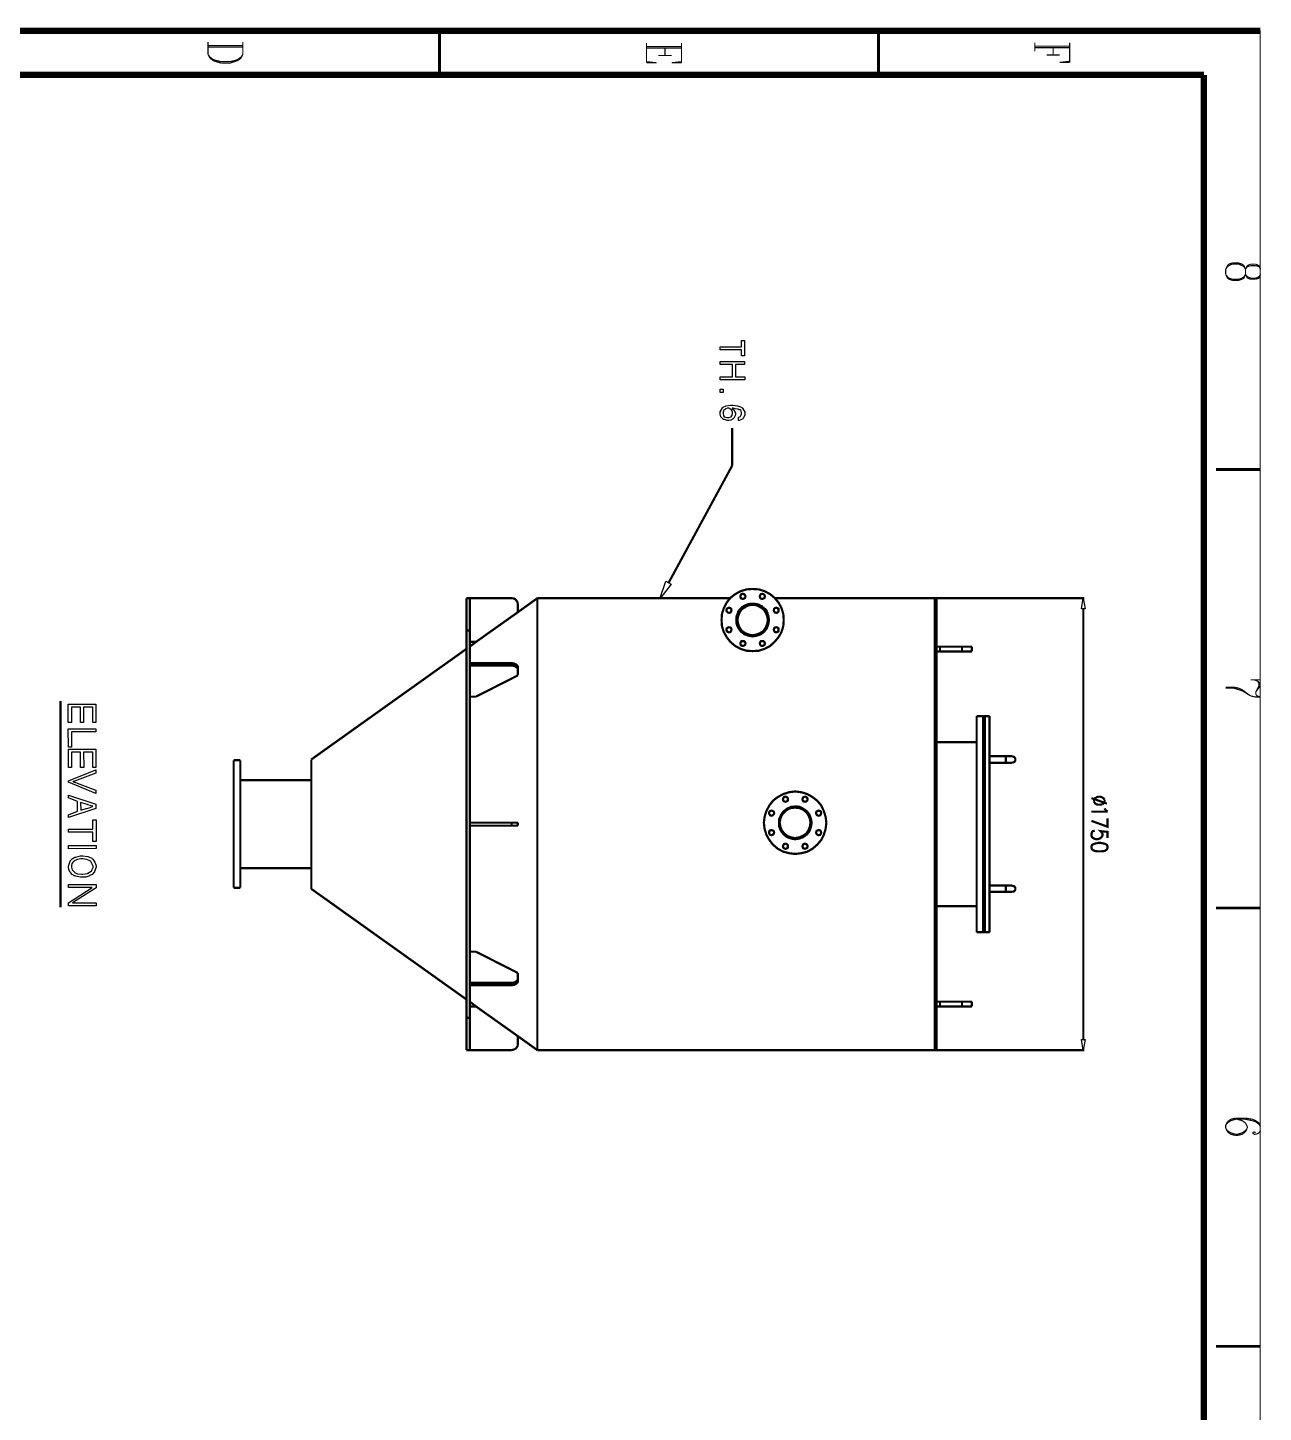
# Model space of a CAD drawing. Extents: x 0.1 to 11.6, y 0.3 to 16.2.
# Drawn here: x 5.98 to 11.58, y 9.95 to 16.23 of the extents above; entities that cross this region are included whole.
import ezdxf

# ---------------------------------------------------------------- set-up
doc = ezdxf.new("R2010")
doc.units = 0
doc.layers.get('0').update_dxf_attribs({"linetype": 'CONTINUOUS'})

msp = doc.modelspace()

# ---------------------------------------------------------------- linework, layer by layer
at = {"color": 0}
for points, const_width in [([(0.155003, 16.22), (11.57, 16.22)], 0.028333), ([(7.84999, 16.02), (7.84999, 16.22)], 0.013333), ([(9.84, 16.02), (9.84, 16.22)], 0.013333), ([(6.80003, 16.1133), (6.80003, 16.17)], 0.005208), ([(6.95833, 16.1533), (6.80003, 16.1533)], 0.005208), ([(6.95833, 16.1467), (6.80003, 16.1467)], 0.005208), ([(6.95833, 16.17), (6.95833, 16.1133)], 0.005208), ([(8.78836, 16.165), (8.78836, 16.075)], 0.005208), ([(8.94667, 16.1483), (8.78836, 16.1483)], 0.005208), ([(8.94667, 16.1417), (8.78836, 16.1417)], 0.005208), ([(8.87169, 16.1417), (8.87169, 16.1083)], 0.005208), ([(8.94667, 16.165), (8.94667, 16.075)], 0.005208), ([(10.5483, 16.1667), (10.5483, 16.1267)], 0.005208), ([(10.7067, 16.15), (10.5483, 16.15)], 0.005208), ([(10.7067, 16.1433), (10.5483, 16.1433)], 0.005208), ([(10.6317, 16.1433), (10.6317, 16.11)], 0.005208), ([(10.7067, 16.1667), (10.7067, 16.0767)], 0.005208), ([(6.80832, 16.0967), (6.80003, 16.1133)], 0.005208), ([(6.80832, 16.1017), (6.80003, 16.1133)], 0.005208), ([(6.82335, 16.09), (6.80832, 16.1017)], 0.005208), ([(6.82335, 16.085), (6.80832, 16.0967)], 0.005208), ([(6.83832, 16.085), (6.82335, 16.09)], 0.005208), ([(6.83832, 16.08), (6.82335, 16.085)], 0.005208), ([(6.86003, 16.08), (6.83832, 16.085)], 0.005208), ([(6.86003, 16.0733), (6.83832, 16.08)], 0.005208), ([(6.89833, 16.08), (6.86003, 16.08)], 0.005208), ([(6.91997, 16.085), (6.89833, 16.08)], 0.005208), ([(6.91997, 16.08), (6.89833, 16.0733)], 0.005208), ([(6.935, 16.09), (6.91997, 16.085)], 0.005208), ([(6.935, 16.085), (6.91997, 16.08)], 0.005208), ([(6.94997, 16.1017), (6.935, 16.09)], 0.005208), ([(6.94997, 16.0967), (6.935, 16.085)], 0.005208), ([(6.95833, 16.1133), (6.94997, 16.0967)], 0.005208), ([(6.95833, 16.1133), (6.94997, 16.1017)], 0.005208), ([(8.83333, 16.075), (8.78836, 16.08)], 0.005208), ([(8.78836, 16.075), (8.83333, 16.075)], 0.005208), ([(8.90169, 16.1083), (8.84169, 16.1083)], 0.005208), ([(8.90169, 16.075), (8.94667, 16.08)], 0.005208), ([(8.94667, 16.075), (8.90169, 16.075)], 0.005208), ([(10.6617, 16.11), (10.6017, 16.11)], 0.005208), ([(10.6617, 16.0767), (10.7067, 16.0817)], 0.005208), ([(10.7067, 16.0767), (10.6617, 16.0767)], 0.005208), ([(0.398329, 16.02), (11.315, 16.02)], 0.028333), ([(6.89833, 16.0733), (6.86003, 16.0733)], 0.005208), ([(11.315, 16.02), (11.315, 0.516656)], 0.028333), ([(11.4217, 15.155), (11.4134, 15.1383)], 0.005208), ([(11.4217, 15.15), (11.4134, 15.1383)], 0.005208), ([(11.4134, 15.1383), (11.4134, 15.115)], 0.005208), ([(11.4283, 15.1617), (11.4217, 15.155)], 0.005208), ([(11.4283, 15.155), (11.4217, 15.15)], 0.005208), ([(11.4434, 15.1667), (11.4283, 15.1617)], 0.005208), ([(11.4434, 15.1617), (11.4283, 15.155)], 0.005208), ([(11.4733, 15.1667), (11.4434, 15.1667)], 0.005208), ([(11.4733, 15.1617), (11.4434, 15.1617)], 0.005208), ([(11.4883, 15.1617), (11.4733, 15.1667)], 0.005208), ([(11.4883, 15.155), (11.4733, 15.1617)], 0.005208), ([(11.4967, 15.155), (11.4883, 15.1617)], 0.005208), ([(11.4967, 15.15), (11.4883, 15.155)], 0.005208), ([(11.5033, 15.1383), (11.4967, 15.155)], 0.005208), ([(11.5033, 15.1383), (11.4967, 15.15)], 0.005208), ([(11.5117, 15.155), (11.5033, 15.1383)], 0.005208), ([(11.5117, 15.15), (11.5033, 15.1383)], 0.005208), ([(11.5033, 15.1383), (11.5033, 15.115)], 0.005208), ([(11.5267, 15.1617), (11.5117, 15.155)], 0.005208), ([(11.5267, 15.155), (11.5117, 15.15)], 0.005208), ([(11.55, 15.1617), (11.5267, 15.1617)], 0.005208), ([(11.55, 15.155), (11.5267, 15.155)], 0.005208), ([(11.565, 15.155), (11.55, 15.1617)], 0.005208), ([(11.565, 15.15), (11.55, 15.155)], 0.005208), ([(11.5717, 15.1383), (11.565, 15.155)], 0.005208), ([(11.5717, 15.1383), (11.565, 15.15)], 0.005208), ([(11.4134, 15.115), (11.4217, 15.0983)], 0.005208), ([(11.4134, 15.115), (11.4217, 15.105)], 0.005208), ([(11.4217, 15.105), (11.4283, 15.0983)], 0.005208), ([(11.4217, 15.0983), (11.4283, 15.0933)], 0.005208), ([(11.4283, 15.0983), (11.4434, 15.0933)], 0.005208), ([(11.4283, 15.0933), (11.4434, 15.0883)], 0.005208), ([(11.4434, 15.0933), (11.4733, 15.0933)], 0.005208), ([(11.4434, 15.0883), (11.4733, 15.0883)], 0.005208), ([(11.4733, 15.0933), (11.4883, 15.0983)], 0.005208), ([(11.4733, 15.0883), (11.4883, 15.0933)], 0.005208), ([(11.4883, 15.0983), (11.4967, 15.105)], 0.005208), ([(11.4883, 15.0933), (11.4967, 15.0983)], 0.005208), ([(11.4967, 15.0983), (11.5033, 15.115)], 0.005208), ([(11.4967, 15.105), (11.5033, 15.115)], 0.005208), ([(11.5033, 15.115), (11.5117, 15.0983)], 0.005208), ([(11.5033, 15.115), (11.5117, 15.105)], 0.005208), ([(11.5117, 15.105), (11.5267, 15.0983)], 0.005208), ([(11.5117, 15.0983), (11.5267, 15.0933)], 0.005208), ([(11.5267, 15.0983), (11.55, 15.0983)], 0.005208), ([(11.5267, 15.0933), (11.55, 15.0933)], 0.005208), ([(11.55, 15.0983), (11.565, 15.105)], 0.005208), ([(11.55, 15.0933), (11.565, 15.0983)], 0.005208), ([(11.565, 15.0983), (11.5717, 15.115)], 0.005208), ([(11.565, 15.105), (11.5717, 15.115)], 0.005208), ([(9.17665, 14.2483), (9.17665, 14.4183)], 0.01), ([(8.88835, 13.7167), (9.17665, 14.2483)], 0.01), ([(11.37, 14.23), (11.57, 14.23)], 0.013333), ([(7.97168, 13.6467), (7.98665, 13.6467)], 0.01), ([(7.97168, 13.5), (7.97168, 13.6467)], 0.01), ([(7.98665, 13.6467), (8.17665, 13.6467)], 0.01), ([(7.98665, 13.6467), (7.98665, 13.5)], 0.01), ([(8.20503, 13.6166), (8.20335, 13.6283), (8.19667, 13.6383), (8.18832, 13.645), (8.17665, 13.6467)], 0.01), ([(8.29335, 13.6467), (8.20503, 13.5833)], 0.01), ([(9.16835, 13.6467), (8.29335, 13.6467)], 0.01), ([(8.29335, 13.6467), (8.29335, 11.5967)], 0.01), ([(9.16835, 13.6467), (8.29335, 13.6467)], 0.01), ([(10.095, 13.6467), (9.37001, 13.6467)], 0.01), ([(10.02, 13.6467), (9.37001, 13.6467)], 0.01), ([(9.73665, 13.6467), (10.7733, 13.6467)], 0.01), ([(10.1033, 13.6467), (10.095, 13.6467)], 0.01), ([(10.095, 13.6467), (10.095, 11.5967)], 0.01), ([(10.1033, 13.6467), (10.1033, 11.5967)], 0.01), ([(8.20503, 13.5833), (8.01497, 13.4483)], 0.01), ([(8.20503, 13.6166), (8.20503, 13.5833)], 0.01), ([(9.25836, 13.62), (9.25667, 13.62), (9.25499, 13.62), (9.25331, 13.62), (9.25168, 13.62), (9.25168, 13.6183), (9.25, 13.6183), (9.24832, 13.6183), (9.24669, 13.6183), (9.24501, 13.6166), (9.24333, 13.6166), (9.24164, 13.6166), (9.24001, 13.615), (9.23833, 13.615), (9.23665, 13.6133), (9.23503, 13.6133), (9.23335, 13.6117), (9.23167, 13.6117), (9.22999, 13.61), (9.22835, 13.61), (9.22835, 13.6083), (9.22667, 13.6083), (9.22499, 13.6067), (9.22331, 13.6067), (9.22331, 13.605), (9.22168, 13.605), (9.22168, 13.6033), (9.22, 13.6033), (9.21832, 13.6017), (9.21832, 13.6), (9.21669, 13.6), (9.215, 13.5983), (9.21332, 13.5967), (9.21332, 13.595), (9.21164, 13.595), (9.21164, 13.5933), (9.21001, 13.5933), (9.21001, 13.5917), (9.20833, 13.59), (9.20665, 13.5883), (9.20665, 13.5866), (9.20503, 13.5866), (9.20503, 13.585), (9.20503, 13.5833), (9.20335, 13.5833), (9.20335, 13.5817)], 0.01), ([(9.23665, 13.605), (9.23833, 13.605)], 0.01), ([(9.33664, 13.5783), (9.33664, 13.58), (9.33501, 13.5817), (9.33333, 13.5833), (9.33333, 13.585), (9.33165, 13.5866), (9.33165, 13.5883), (9.33003, 13.5883), (9.33003, 13.59), (9.33003, 13.5917), (9.32835, 13.5917), (9.32835, 13.5933), (9.32667, 13.5933), (9.32667, 13.595), (9.32497, 13.595), (9.32497, 13.5967), (9.32335, 13.5967), (9.32335, 13.5983), (9.32167, 13.5983), (9.32167, 13.6), (9.31999, 13.6017), (9.31836, 13.6017), (9.31836, 13.6033), (9.31668, 13.6033), (9.315, 13.605), (9.31332, 13.6067), (9.31168, 13.6083), (9.31, 13.6083), (9.31, 13.61), (9.30832, 13.61), (9.30664, 13.6117), (9.30501, 13.6117), (9.30333, 13.6133), (9.30165, 13.6133), (9.30003, 13.615), (9.29833, 13.615), (9.29665, 13.615), (9.29665, 13.6166), (9.29497, 13.6166), (9.29335, 13.6166)], 0.01), ([(9.30165, 13.605), (9.30333, 13.605)], 0.01), ([(10.7683, 11.645), (10.7683, 13.5983)], 0.01), ([(7.98665, 13.5), (7.97168, 13.5)], 0.01), ([(7.97168, 13.5), (7.97168, 11.7433)], 0.01), ([(7.98665, 13.5), (7.98665, 11.7433)], 0.01), ([(8.01497, 13.4483), (7.98665, 13.4267)], 0.01), ([(8.01497, 13.4483), (7.98665, 13.4483)], 0.01), ([(7.97168, 13.4167), (7.26833, 12.915)], 0.01), ([(10.1033, 13.4267), (10.1183, 13.4267)], 0.01), ([(10.1033, 13.405), (10.1183, 13.405)], 0.01), ([(10.1183, 13.4267), (10.1183, 13.405)], 0.01), ([(10.1183, 13.4267), (10.2183, 13.4267)], 0.01), ([(10.1183, 13.405), (10.2183, 13.405)], 0.01), ([(10.2183, 13.4267), (10.2183, 13.405)], 0.01), ([(10.2183, 13.4267), (10.2633, 13.4267)], 0.01), ([(10.2183, 13.405), (10.2633, 13.405)], 0.01), ([(10.2633, 13.405), (10.2633, 13.4267)], 0.01), ([(7.98665, 13.3517), (8.17665, 13.3517)], 0.01), ([(7.98665, 13.3417), (8.17665, 13.3417)], 0.01), ([(8.17665, 13.3517), (8.17665, 13.3417)], 0.01), ([(8.17665, 13.3517), (8.18001, 13.3517), (8.185, 13.35), (8.18832, 13.35), (8.19168, 13.3483), (8.19499, 13.3467), (8.19835, 13.345), (8.20167, 13.3417), (8.20335, 13.34), (8.20503, 13.3366), (8.20503, 13.3333), (8.20503, 13.3317)], 0.01), ([(8.17665, 13.3417), (8.18001, 13.3417), (8.185, 13.34), (8.18832, 13.34), (8.19168, 13.3383), (8.19499, 13.3366), (8.19835, 13.3333), (8.20167, 13.3317), (8.20335, 13.3283), (8.20503, 13.3267), (8.20503, 13.3233), (8.20503, 13.32)], 0.01), ([(8.20503, 13.3317), (8.20503, 13.32)], 0.01), ([(8.20503, 13.32), (8.20503, 13.2967)], 0.01), ([(8.20503, 13.2967), (8.01497, 13.2)], 0.01), ([(11.5717, 13.2767), (11.5267, 13.2767)], 0.005208), ([(11.5417, 13.2767), (11.5566, 13.2717)], 0.005208), ([(11.5717, 13.25), (11.55, 13.2217)], 0.005208), ([(11.565, 13.25), (11.55, 13.2217)], 0.005208), ([(11.5566, 13.2717), (11.5717, 13.26)], 0.005208), ([(11.5566, 13.2717), (11.565, 13.26)], 0.005208), ([(11.565, 13.26), (11.565, 13.25)], 0.005208), ([(8.01497, 13.2), (7.98665, 13.2)], 0.01), ([(11.4517, 13.2433), (11.4134, 13.2433)], 0.005208), ([(11.4517, 13.2383), (11.4134, 13.2383)], 0.005208), ([(11.4733, 13.2383), (11.4517, 13.2433)], 0.005208), ([(11.4733, 13.2317), (11.4517, 13.2383)], 0.005208), ([(11.4883, 13.2317), (11.4733, 13.2383)], 0.005208), ([(11.4883, 13.2267), (11.4733, 13.2317)], 0.005208), ([(11.5267, 13.2033), (11.4883, 13.2317)], 0.005208), ([(11.5267, 13.2033), (11.4883, 13.2267)], 0.005208), ([(11.55, 13.1983), (11.5267, 13.2033)], 0.005208), ([(11.55, 13.2217), (11.55, 13.21)], 0.005208), ([(11.55, 13.21), (11.5566, 13.2033)], 0.005208), ([(11.5717, 13.1983), (11.55, 13.1983)], 0.005208), ([(11.5566, 13.2033), (11.5717, 13.1983)], 0.005208), ([(6.13167, 13.18), (6.13167, 12.245)], 0.01), ([(10.3133, 13.1117), (10.285, 13.1117)], 0.01), ([(10.285, 12.1317), (10.285, 13.1117)], 0.01), ([(10.3217, 13.1117), (10.3133, 13.1117)], 0.01), ([(10.3133, 12.1317), (10.3133, 13.1117)], 0.01), ([(10.3433, 13.1117), (10.3217, 13.1117)], 0.01), ([(10.3217, 12.1317), (10.3217, 13.1117)], 0.01), ([(10.3433, 12.1317), (10.3433, 13.1117)], 0.01), ([(10.285, 12.9933), (10.1033, 12.9933)], 0.01), ([(6.94667, 12.9117), (6.91667, 12.9117)], 0.01), ([(6.91667, 12.9117), (6.91667, 12.3333)], 0.01), ([(6.94667, 12.9117), (6.94667, 12.3333)], 0.01), ([(7.26833, 12.915), (7.26833, 12.3283)], 0.01), ([(10.4167, 12.93), (10.3433, 12.93)], 0.01), ([(10.3433, 12.9), (10.4167, 12.9)], 0.01), ([(10.445, 12.93), (10.4167, 12.93)], 0.01), ([(10.4167, 12.93), (10.4167, 12.9)], 0.01), ([(10.4167, 12.9), (10.445, 12.9)], 0.01), ([(10.445, 12.9), (10.455, 12.9033), (10.46, 12.91), (10.46, 12.9183), (10.455, 12.9267), (10.445, 12.93)], 0.01), ([(7.26833, 12.8217), (6.94667, 12.8217)], 0.01), ([(10.8366, 12.7467), (10.8267, 12.7433)], 0.01), ([(10.8433, 12.7467), (10.8366, 12.7467)], 0.01), ([(10.855, 12.7433), (10.8433, 12.7467)], 0.01), ([(9.47331, 12.7017), (9.46164, 12.7017)], 0.01), ([(10.3433, 12.71), (10.3433, 12.7167)], 0.01), ([(10.3433, 12.5333), (10.3433, 12.71)], 0.01), ([(10.3433, 12.71), (10.345, 12.71)], 0.01), ([(10.875, 12.715), (10.805, 12.74)], 0.01), ([(10.82, 12.7367), (10.8167, 12.7317)], 0.01), ([(10.8167, 12.7317), (10.8167, 12.7233)], 0.01), ([(10.8167, 12.7233), (10.82, 12.7183)], 0.01), ([(10.8267, 12.7433), (10.82, 12.7367)], 0.01), ([(10.82, 12.7183), (10.8267, 12.7116)], 0.01), ([(10.8267, 12.7116), (10.8366, 12.71)], 0.01), ([(10.8366, 12.71), (10.8433, 12.71)], 0.01), ([(10.8433, 12.71), (10.855, 12.7116)], 0.01), ([(10.8617, 12.7367), (10.855, 12.7433)], 0.01), ([(10.855, 12.7116), (10.8617, 12.7183)], 0.01), ([(10.865, 12.7317), (10.8617, 12.7367)], 0.01), ([(10.8617, 12.7183), (10.865, 12.7233)], 0.01), ([(10.865, 12.7233), (10.865, 12.7317)], 0.01), ([(10.865, 12.6934), (10.8683, 12.6867)], 0.01), ([(10.8683, 12.6867), (10.8783, 12.6783)], 0.01), ([(7.98665, 12.6283), (7.98665, 12.615)], 0.01), ([(7.98665, 12.6283), (8.17665, 12.6283)], 0.01), ([(8.17665, 12.6283), (8.17665, 12.615)], 0.01), ([(8.17665, 12.6283), (8.20503, 12.6283)], 0.01), ([(8.20503, 12.6283), (8.20503, 12.615)], 0.01), ([(10.8783, 12.6783), (10.805, 12.6783)], 0.01), ([(10.8783, 12.6483), (10.8783, 12.61), (10.805, 12.6367)], 0.01), ([(7.98665, 12.615), (8.17665, 12.615)], 0.01), ([(8.17665, 12.615), (8.20503, 12.615)], 0.01), ([(10.8783, 12.5583), (10.8783, 12.5866), (10.8467, 12.59), (10.85, 12.5866), (10.855, 12.5783), (10.855, 12.57), (10.85, 12.5617), (10.8433, 12.5566), (10.8333, 12.5533), (10.8267, 12.5533), (10.8167, 12.5566), (10.8083, 12.5617), (10.805, 12.57), (10.805, 12.5783), (10.8083, 12.5866), (10.8117, 12.59), (10.82, 12.5917)], 0.01), ([(9.46164, 12.555), (9.47331, 12.555)], 0.01), ([(10.3433, 12.5267), (10.3433, 12.5333)], 0.01), ([(10.3433, 12.5333), (10.345, 12.5333)], 0.01), ([(6.94667, 12.4217), (7.26833, 12.4217)], 0.01), ([(6.91667, 12.3333), (6.94667, 12.3333)], 0.01), ([(7.26833, 12.3283), (7.97168, 11.8267)], 0.01), ([(10.4167, 12.3433), (10.3433, 12.3433)], 0.01), ([(10.3433, 12.315), (10.4167, 12.315)], 0.01), ([(10.445, 12.3433), (10.4167, 12.3433)], 0.01), ([(10.4167, 12.3433), (10.4167, 12.315)], 0.01), ([(10.4167, 12.315), (10.445, 12.315)], 0.01), ([(10.445, 12.315), (10.455, 12.3167), (10.46, 12.325), (10.46, 12.3333), (10.455, 12.34), (10.445, 12.3433)], 0.01), ([(10.1033, 12.25), (10.285, 12.25)], 0.01), ([(11.37, 12.2416), (11.57, 12.2416)], 0.013333), ([(10.285, 12.1317), (10.3133, 12.1317)], 0.01), ([(10.3133, 12.1317), (10.3217, 12.1317)], 0.01), ([(10.3217, 12.1317), (10.3433, 12.1317)], 0.01), ([(8.01497, 12.0433), (7.98665, 12.0433)], 0.01), ([(8.20503, 11.9467), (8.01497, 12.0433)], 0.01), ([(8.20503, 11.9233), (8.20503, 11.9467)], 0.01), ([(7.98665, 11.9017), (8.17665, 11.9017)], 0.01), ([(7.98665, 11.8917), (8.17665, 11.8917)], 0.01), ([(8.17665, 11.9017), (8.18001, 11.9017), (8.185, 11.9033), (8.18832, 11.9033), (8.19168, 11.905), (8.19499, 11.9067), (8.19835, 11.91), (8.20167, 11.9117), (8.20335, 11.915), (8.20503, 11.9167), (8.20503, 11.92), (8.20503, 11.9233)], 0.01), ([(8.17665, 11.8917), (8.18001, 11.8917), (8.185, 11.8933), (8.18832, 11.8933), (8.19168, 11.895), (8.19499, 11.8967), (8.19835, 11.8983), (8.20167, 11.9017), (8.20335, 11.9033), (8.20503, 11.9067), (8.20503, 11.91), (8.20503, 11.9134)], 0.01), ([(8.17665, 11.9017), (8.17665, 11.8917)], 0.01), ([(8.20503, 11.9233), (8.20503, 11.9134)], 0.01), ([(7.98665, 11.8167), (8.01497, 11.795)], 0.01), ([(10.1033, 11.8167), (10.1183, 11.8167)], 0.01), ([(10.1183, 11.8167), (10.1183, 11.795)], 0.01), ([(10.1183, 11.8167), (10.2183, 11.8167)], 0.01), ([(10.2183, 11.8167), (10.2183, 11.795)], 0.01), ([(10.2183, 11.8167), (10.2633, 11.8167)], 0.01), ([(10.2633, 11.795), (10.2633, 11.8167)], 0.01), ([(7.97168, 11.7433), (7.98665, 11.7433)], 0.01), ([(7.97168, 11.5967), (7.97168, 11.7433)], 0.01), ([(8.01497, 11.795), (7.98665, 11.795)], 0.01), ([(7.98665, 11.7433), (7.98665, 11.5967)], 0.01), ([(8.20503, 11.66), (8.01497, 11.795)], 0.01), ([(10.1033, 11.795), (10.1183, 11.795)], 0.01), ([(10.1183, 11.795), (10.2183, 11.795)], 0.01), ([(10.2183, 11.795), (10.2633, 11.795)], 0.01), ([(8.17665, 11.5967), (8.18832, 11.6), (8.19667, 11.605), (8.20335, 11.615), (8.20503, 11.6267)], 0.01), ([(8.20503, 11.66), (8.29335, 11.5967)], 0.01), ([(8.20503, 11.6267), (8.20503, 11.66)], 0.01), ([(7.98665, 11.5967), (7.97168, 11.5967)], 0.01), ([(7.98665, 11.5967), (8.17665, 11.5967)], 0.01), ([(8.29335, 11.5967), (10.095, 11.5967)], 0.01), ([(9.69997, 11.5967), (10.7733, 11.5967)], 0.01), ([(10.095, 11.5967), (10.1033, 11.5967)], 0.01), ([(11.4217, 11.2717), (11.4134, 11.255)], 0.005208), ([(11.4217, 11.2667), (11.4134, 11.255)], 0.005208), ([(11.4134, 11.255), (11.4134, 11.2433)], 0.005208), ([(11.4134, 11.2433), (11.4217, 11.2267)], 0.005208), ([(11.4134, 11.2433), (11.4217, 11.2317)], 0.005208), ([(11.4367, 11.2833), (11.4217, 11.2717)], 0.005208), ([(11.4367, 11.2767), (11.4217, 11.2667)], 0.005208), ([(11.4583, 11.2884), (11.4367, 11.2833)], 0.005208), ([(11.4583, 11.2833), (11.4367, 11.2767)], 0.005208), ([(11.5033, 11.2884), (11.4583, 11.2884)], 0.005208), ([(11.5033, 11.2833), (11.4583, 11.2833)], 0.005208), ([(11.4883, 11.2767), (11.4667, 11.2833)], 0.005208), ([(11.5033, 11.2667), (11.4883, 11.2767)], 0.005208), ([(11.535, 11.2833), (11.5033, 11.2884)], 0.005208), ([(11.535, 11.2767), (11.5033, 11.2833)], 0.005208), ([(11.5117, 11.25), (11.5033, 11.2667)], 0.005208), ([(11.5033, 11.2267), (11.5117, 11.2433)], 0.005208), ([(11.5033, 11.2317), (11.5117, 11.2433)], 0.005208), ([(11.5117, 11.2433), (11.5117, 11.25)], 0.005208), ([(11.55, 11.2767), (11.535, 11.2833)], 0.005208), ([(11.55, 11.2717), (11.535, 11.2767)], 0.005208), ([(11.565, 11.2667), (11.55, 11.2767)], 0.005208), ([(11.565, 11.26), (11.55, 11.2717)], 0.005208), ([(11.5717, 11.25), (11.565, 11.2667)], 0.005208), ([(11.5717, 11.25), (11.565, 11.26)], 0.005208), ([(11.4217, 11.2317), (11.4367, 11.2217)], 0.005208), ([(11.4217, 11.2267), (11.4367, 11.215)], 0.005208), ([(11.4367, 11.2217), (11.4583, 11.215)], 0.005208), ([(11.4367, 11.215), (11.4583, 11.21)], 0.005208), ([(11.4583, 11.215), (11.4667, 11.215)], 0.005208), ([(11.4583, 11.21), (11.4667, 11.21)], 0.005208), ([(11.4667, 11.215), (11.4883, 11.2217)], 0.005208), ([(11.4667, 11.21), (11.4883, 11.215)], 0.005208), ([(11.4883, 11.2217), (11.5033, 11.2317)], 0.005208), ([(11.4883, 11.215), (11.5033, 11.2267)], 0.005208), ([(11.5417, 11.2267), (11.535, 11.2217)], 0.005208), ([(11.535, 11.2217), (11.5417, 11.215)], 0.005208), ([(11.55, 11.2217), (11.5417, 11.2267)], 0.005208), ([(11.5417, 11.215), (11.55, 11.215)], 0.005208), ([(11.55, 11.215), (11.565, 11.2217)], 0.005208), ([(11.565, 11.2217), (11.5717, 11.2317)], 0.005208), ([(11.37, 10.2533), (11.57, 10.2533)], 0.013333)]:
    msp.add_lwpolyline(points, dxfattribs=dict(at, const_width=const_width))
for points, const_width in [([(0.155003, 16.22), (11.57, 16.22), (11.57, 0.310004), (0.155003, 0.310004), (0.155003, 16.22)], 0.005208), ([(9.26833, 13.4067), (9.29665, 13.4083), (9.32335, 13.4167), (9.34831, 13.43), (9.36833, 13.4483), (9.38667, 13.47), (9.40001, 13.4933), (9.40831, 13.52), (9.41, 13.5483), (9.40831, 13.575), (9.40001, 13.6017), (9.38667, 13.6267), (9.36833, 13.6483), (9.34831, 13.665), (9.32335, 13.6783), (9.29665, 13.6867), (9.26833, 13.6883), (9.24164, 13.6867), (9.215, 13.6783), (9.19, 13.665), (9.16835, 13.6483), (9.15169, 13.6267), (9.13835, 13.6017), (9.12999, 13.575), (9.12831, 13.5483), (9.12999, 13.52), (9.13835, 13.4933), (9.15169, 13.47), (9.16835, 13.4483), (9.19, 13.43), (9.215, 13.4167), (9.24164, 13.4083), (9.26833, 13.4067)], 0.01), ([(9.22499, 13.6433), (9.22999, 13.645), (9.23503, 13.6483), (9.23665, 13.655), (9.23503, 13.66), (9.22999, 13.665), (9.22499, 13.6667), (9.21832, 13.665), (9.215, 13.66), (9.21332, 13.655), (9.215, 13.6483), (9.21832, 13.645), (9.22499, 13.6433)], 0.01), ([(9.31332, 13.6433), (9.31836, 13.645), (9.32335, 13.6483), (9.32497, 13.655), (9.32335, 13.66), (9.31836, 13.665), (9.31332, 13.6667), (9.30664, 13.665), (9.30333, 13.66), (9.30165, 13.655), (9.30333, 13.6483), (9.30664, 13.645), (9.31332, 13.6433)], 0.01), ([(9.16168, 13.58), (9.16835, 13.5817), (9.17165, 13.5866), (9.17333, 13.5917), (9.17165, 13.5983), (9.16835, 13.6017), (9.16168, 13.6033), (9.15668, 13.6017), (9.15169, 13.5983), (9.15001, 13.5917), (9.15169, 13.5866), (9.15668, 13.5817), (9.16168, 13.58)], 0.01), ([(9.26833, 13.475), (9.28836, 13.4767), (9.30501, 13.485), (9.32167, 13.4967), (9.33333, 13.5117), (9.34, 13.5283), (9.34169, 13.5483), (9.34, 13.5667), (9.33333, 13.585), (9.32167, 13.6), (9.30501, 13.6117), (9.28836, 13.6183), (9.26833, 13.6217), (9.25, 13.6183), (9.23167, 13.6117), (9.21669, 13.6), (9.20503, 13.585), (9.19835, 13.5667), (9.19499, 13.5483), (9.19835, 13.5283), (9.20503, 13.5117), (9.21669, 13.4967), (9.23167, 13.485), (9.25, 13.4767), (9.26833, 13.475)], 0.01), ([(9.26833, 13.4733), (9.28836, 13.4767), (9.30664, 13.4833), (9.32167, 13.495), (9.33333, 13.51), (9.34, 13.5283), (9.34332, 13.5483), (9.34, 13.5667), (9.33333, 13.585), (9.32167, 13.6), (9.30664, 13.6117), (9.28836, 13.62), (9.26833, 13.6217), (9.25, 13.62), (9.23167, 13.6117), (9.21669, 13.6), (9.20503, 13.585), (9.19667, 13.5667), (9.19499, 13.5483), (9.19667, 13.5283), (9.20503, 13.51), (9.21669, 13.495), (9.23167, 13.4833), (9.25, 13.4767), (9.26833, 13.4733)], 0.01), ([(9.26833, 13.4783), (9.28668, 13.4817), (9.30333, 13.4883), (9.31836, 13.4983), (9.32835, 13.5133), (9.33501, 13.53), (9.33832, 13.5483), (9.33501, 13.565), (9.32835, 13.5817), (9.31836, 13.5967), (9.30333, 13.6067), (9.28668, 13.615), (9.26833, 13.6166), (9.25168, 13.615), (9.23503, 13.6067), (9.22, 13.5967), (9.21001, 13.5817), (9.20335, 13.565), (9.19997, 13.5483), (9.20335, 13.53), (9.21001, 13.5133), (9.22, 13.4983), (9.23503, 13.4883), (9.25168, 13.4817), (9.26833, 13.4783)], 0.01), ([(9.37668, 13.58), (9.38167, 13.5817), (9.38667, 13.5866), (9.38667, 13.5917), (9.38667, 13.5983), (9.38167, 13.6017), (9.37668, 13.6033), (9.37001, 13.6017), (9.36664, 13.5983), (9.36501, 13.5917), (9.36664, 13.5866), (9.37001, 13.5817), (9.37668, 13.58)], 0.01), ([(9.16168, 13.4916), (9.16835, 13.4933), (9.17165, 13.4983), (9.17333, 13.5033), (9.17165, 13.51), (9.16835, 13.5133), (9.16168, 13.515), (9.15668, 13.5133), (9.15169, 13.51), (9.15001, 13.5033), (9.15169, 13.4983), (9.15668, 13.4933), (9.16168, 13.4916)], 0.01), ([(9.37668, 13.4916), (9.38167, 13.4933), (9.38667, 13.4983), (9.38667, 13.5033), (9.38667, 13.51), (9.38167, 13.5133), (9.37668, 13.515), (9.37001, 13.5133), (9.36664, 13.51), (9.36501, 13.5033), (9.36664, 13.4983), (9.37001, 13.4933), (9.37668, 13.4916)], 0.01), ([(9.22499, 13.43), (9.22999, 13.4316), (9.23503, 13.435), (9.23665, 13.4417), (9.23503, 13.4467), (9.22999, 13.4517), (9.22499, 13.4517), (9.21832, 13.4517), (9.215, 13.4467), (9.21332, 13.4417), (9.215, 13.435), (9.21832, 13.4316), (9.22499, 13.43)], 0.01), ([(9.31332, 13.43), (9.31836, 13.4316), (9.32335, 13.435), (9.32497, 13.4417), (9.32335, 13.4467), (9.31836, 13.4517), (9.31332, 13.4517), (9.30664, 13.4517), (9.30333, 13.4467), (9.30165, 13.4417), (9.30333, 13.435), (9.30664, 13.4316), (9.31332, 13.43)], 0.01), ([(9.46164, 12.4867), (9.49001, 12.49), (9.51665, 12.4967), (9.53999, 12.51), (9.56168, 12.5283), (9.58003, 12.55), (9.59169, 12.5733), (9.59999, 12.6), (9.60335, 12.6283), (9.59999, 12.655), (9.59169, 12.6816), (9.58003, 12.7067), (9.56168, 12.7283), (9.53999, 12.745), (9.51665, 12.7584), (9.49001, 12.7667), (9.46164, 12.77), (9.435, 12.7667), (9.40831, 12.7584), (9.38336, 12.745), (9.36165, 12.7283), (9.345, 12.7067), (9.33165, 12.6816), (9.32335, 12.655), (9.31999, 12.6283), (9.32335, 12.6), (9.33165, 12.5733), (9.345, 12.55), (9.36165, 12.5283), (9.38336, 12.51), (9.40831, 12.4967), (9.435, 12.49), (9.46164, 12.4867)], 0.01), ([(9.41835, 12.7233), (9.42333, 12.725), (9.42833, 12.7283), (9.42833, 12.735), (9.42833, 12.74), (9.42333, 12.745), (9.41835, 12.7467), (9.41168, 12.745), (9.40831, 12.74), (9.40668, 12.735), (9.40831, 12.7283), (9.41168, 12.725), (9.41835, 12.7233)], 0.01), ([(9.50667, 12.7233), (9.51167, 12.725), (9.51665, 12.7283), (9.51833, 12.735), (9.51665, 12.74), (9.51167, 12.745), (9.50667, 12.7467), (9.5, 12.745), (9.49669, 12.74), (9.49501, 12.735), (9.49669, 12.7283), (9.5, 12.725), (9.50667, 12.7233)], 0.01), ([(9.35499, 12.66), (9.36003, 12.6617), (9.36501, 12.6667), (9.36664, 12.6717), (9.36501, 12.6783), (9.36003, 12.6816), (9.35499, 12.6833), (9.34831, 12.6816), (9.345, 12.6783), (9.34332, 12.6717), (9.345, 12.6667), (9.34831, 12.6617), (9.35499, 12.66)], 0.01), ([(9.46164, 12.555), (9.47999, 12.5566), (9.49832, 12.565), (9.51335, 12.5767), (9.52501, 12.5917), (9.53331, 12.6083), (9.535, 12.6283), (9.53331, 12.6467), (9.52501, 12.665), (9.51335, 12.68), (9.49832, 12.6917), (9.47999, 12.6983), (9.46164, 12.7017), (9.44336, 12.6983), (9.42503, 12.6917), (9.41, 12.68), (9.39833, 12.665), (9.39165, 12.6467), (9.38835, 12.6283), (9.39165, 12.6083), (9.39833, 12.5917), (9.41, 12.5767), (9.42503, 12.565), (9.44336, 12.5566), (9.46164, 12.555)], 0.01), ([(9.46164, 12.5533), (9.48167, 12.5566), (9.49832, 12.5633), (9.51497, 12.575), (9.52669, 12.59), (9.53331, 12.6083), (9.53668, 12.6283), (9.53331, 12.6467), (9.52669, 12.665), (9.51497, 12.68), (9.49832, 12.6917), (9.48167, 12.7), (9.46164, 12.7017), (9.44336, 12.7), (9.42503, 12.6917), (9.41, 12.68), (9.39833, 12.665), (9.38997, 12.6467), (9.38835, 12.6283), (9.38997, 12.6083), (9.39833, 12.59), (9.41, 12.575), (9.42503, 12.5633), (9.44336, 12.5566), (9.46164, 12.5533)], 0.01), ([(9.46164, 12.5583), (9.47999, 12.5617), (9.49669, 12.5684), (9.51167, 12.5783), (9.52165, 12.5933), (9.52832, 12.61), (9.53168, 12.6283), (9.52832, 12.6467), (9.52165, 12.6634), (9.51167, 12.6767), (9.49669, 12.6883), (9.47999, 12.695), (9.46164, 12.6967), (9.44336, 12.695), (9.42665, 12.6883), (9.41336, 12.6767), (9.40169, 12.6634), (9.39501, 12.6467), (9.39165, 12.6283), (9.39501, 12.61), (9.40169, 12.5933), (9.41336, 12.5783), (9.42665, 12.5684), (9.44336, 12.5617), (9.46164, 12.5583)], 0.01), ([(9.56836, 12.66), (9.57497, 12.6617), (9.57835, 12.6667), (9.58003, 12.6717), (9.57835, 12.6783), (9.57497, 12.6816), (9.56836, 12.6833), (9.56332, 12.6816), (9.55832, 12.6783), (9.55664, 12.6717), (9.55832, 12.6667), (9.56332, 12.6617), (9.56836, 12.66)], 0.01), ([(9.35499, 12.5717), (9.36003, 12.5733), (9.36501, 12.5783), (9.36664, 12.5833), (9.36501, 12.59), (9.36003, 12.5933), (9.35499, 12.595), (9.34831, 12.5933), (9.345, 12.59), (9.34332, 12.5833), (9.345, 12.5783), (9.34831, 12.5733), (9.35499, 12.5717)], 0.01), ([(9.56836, 12.5717), (9.57497, 12.5733), (9.57835, 12.5783), (9.58003, 12.5833), (9.57835, 12.59), (9.57497, 12.5933), (9.56836, 12.595), (9.56332, 12.5933), (9.55832, 12.59), (9.55664, 12.5833), (9.55832, 12.5783), (9.56332, 12.5733), (9.56836, 12.5717)], 0.01), ([(9.41835, 12.51), (9.42333, 12.5117), (9.42833, 12.515), (9.42833, 12.5217), (9.42833, 12.5267), (9.42333, 12.5317), (9.41835, 12.5333), (9.41168, 12.5317), (9.40831, 12.5267), (9.40668, 12.5217), (9.40831, 12.515), (9.41168, 12.5117), (9.41835, 12.51)], 0.01), ([(9.50667, 12.51), (9.51167, 12.5117), (9.51665, 12.515), (9.51833, 12.5217), (9.51665, 12.5267), (9.51167, 12.5317), (9.50667, 12.5333), (9.5, 12.5317), (9.49669, 12.5267), (9.49501, 12.5217), (9.49669, 12.515), (9.5, 12.5117), (9.50667, 12.51)], 0.01), ([(10.8783, 12.52), (10.875, 12.5283), (10.865, 12.5333), (10.8467, 12.5367), (10.8366, 12.5367), (10.82, 12.5333), (10.8083, 12.5283), (10.805, 12.52), (10.805, 12.515), (10.8083, 12.5067), (10.82, 12.5), (10.8366, 12.4983), (10.8467, 12.4983), (10.865, 12.5), (10.875, 12.5067), (10.8783, 12.515), (10.8783, 12.52)], 0.01)]:
    msp.add_lwpolyline(points, close=True, dxfattribs=dict(at, const_width=const_width))
for points in [[(9.12169, 14.7872), (9.21892, 14.7874), (9.21892, 14.8151), (9.23281, 14.8151), (9.23301, 14.7457), (9.21912, 14.7457), (9.21892, 14.7735), (9.12169, 14.7733), (9.12169, 14.7872)], [(9.12181, 14.7199), (9.23292, 14.7201), (9.23292, 14.7062), (9.19125, 14.7062), (9.19146, 14.6507), (9.23312, 14.6507), (9.23312, 14.6368), (9.12201, 14.6365), (9.12201, 14.6504), (9.17757, 14.6504), (9.17735, 14.706), (9.12179, 14.706), (9.12181, 14.7199)], [(9.12196, 14.594), (9.13585, 14.594), (9.13585, 14.5801), (9.12196, 14.5801), (9.12196, 14.594)], [(9.20562, 14.4529), (9.2054, 14.4668), (9.20643, 14.4671), (9.21419, 14.4711), (9.21474, 14.4717), (9.21468, 14.4721), (9.21929, 14.4815), (9.21929, 14.4846), (9.21929, 14.489), (9.21636, 14.5003), (9.21582, 14.5022), (9.21425, 14.5015), (9.20865, 14.5015), (9.20361, 14.5043), (9.20215, 14.5049), (9.19982, 14.5046), (9.19015, 14.5062), (9.18024, 14.5083), (9.17697, 14.5083), (9.17708, 14.5075), (9.18722, 14.4983), (9.18782, 14.4972), (9.18756, 14.496), (9.19151, 14.4865), (9.19151, 14.4833), (9.19151, 14.4779), (9.18371, 14.4633), (9.18218, 14.4618), (9.18024, 14.4596), (9.17085, 14.4539), (9.16108, 14.4528), (9.15788, 14.4528), (9.15326, 14.4528), (9.14085, 14.4564), (9.13943, 14.4571), (9.13769, 14.4574), (9.12717, 14.4675), (9.12642, 14.4688), (9.12532, 14.4699), (9.12207, 14.4818), (9.12207, 14.4857), (9.12207, 14.4924), (9.13217, 14.5103), (9.13422, 14.5119), (9.13525, 14.5133), (9.14899, 14.5192), (9.16835, 14.5222), (9.17481, 14.5222), (9.17914, 14.5222), (9.20074, 14.5194), (9.21843, 14.5129), (9.22081, 14.511), (9.22271, 14.509), (9.23318, 14.49), (9.23318, 14.4836), (9.23318, 14.4783), (9.227, 14.4642), (9.22581, 14.4628), (9.22407, 14.4606), (9.21636, 14.455), (9.20779, 14.4532), (9.20562, 14.4529)], [(9.15788, 14.5083), (9.15511, 14.5083), (9.14768, 14.506), (9.14681, 14.5054), (9.1454, 14.5044), (9.14079, 14.5015), (9.13917, 14.5012), (9.13878, 14.501), (9.13807, 14.5001), (9.13596, 14.4901), (9.13596, 14.4868), (9.13596, 14.4836), (9.13732, 14.474), (9.14063, 14.4697), (9.1416, 14.4693), (9.14208, 14.4686), (9.15343, 14.4667), (9.15722, 14.4667), (9.16097, 14.4667), (9.17128, 14.4686), (9.17219, 14.469), (9.17236, 14.4693), (9.17518, 14.4744), (9.17763, 14.4842), (9.17763, 14.4872), (9.17763, 14.491), (9.17307, 14.5012), (9.17219, 14.5022), (9.17057, 14.5026), (9.16103, 14.5083), (9.15788, 14.5083)], [(8.90001, 13.71), (8.84831, 13.6433), (8.875, 13.7233), (8.90001, 13.71)], [(10.7767, 13.5983), (10.76, 13.5983), (10.7683, 13.6467), (10.7767, 13.5983)], [(6.16667, 13.1661), (6.29167, 13.1663), (6.29189, 13.083), (6.278, 13.083), (6.27778, 13.1524), (6.23611, 13.1524), (6.23633, 13.083), (6.22244, 13.0827), (6.22222, 13.1522), (6.18056, 13.1522), (6.18078, 13.0827), (6.16689, 13.0827), (6.16667, 13.1661)], [(6.16683, 13.0539), (6.29183, 13.0541), (6.29183, 13.0403), (6.18072, 13.04), (6.18093, 12.9706), (6.16704, 12.9706), (6.16683, 13.0539)], [(6.16694, 12.9615), (6.29194, 12.9617), (6.29215, 12.8784), (6.27826, 12.8784), (6.27806, 12.9479), (6.23639, 12.9479), (6.2366, 12.8784), (6.22271, 12.8782), (6.2225, 12.9476), (6.18083, 12.9476), (6.18104, 12.8782), (6.16715, 12.8782), (6.16694, 12.9615)], [(6.1671, 12.8177), (6.2921, 12.8685), (6.2921, 12.8535), (6.20703, 12.8212), (6.20443, 12.8195), (6.19558, 12.816), (6.1894, 12.8151), (6.18793, 12.8147), (6.18892, 12.8136), (6.2054, 12.8088), (6.20703, 12.8082), (6.29232, 12.7758), (6.29232, 12.7606), (6.1671, 12.8116), (6.1671, 12.8177)], [(6.16726, 12.7528), (6.29226, 12.7122), (6.29226, 12.6931), (6.16749, 12.6521), (6.16749, 12.6645), (6.20915, 12.6808), (6.20893, 12.7242), (6.16726, 12.7407), (6.16726, 12.7528)], [(6.22282, 12.7198), (6.22304, 12.6851), (6.24799, 12.6931), (6.24962, 12.693), (6.26188, 12.6965), (6.27588, 12.7019), (6.27838, 12.7027), (6.2761, 12.7028), (6.25526, 12.7101), (6.25342, 12.7107), (6.22282, 12.7198)], [(6.16743, 12.5989), (6.27854, 12.5991), (6.27854, 12.6408), (6.29243, 12.6408), (6.29264, 12.5436), (6.27875, 12.5436), (6.27854, 12.5852), (6.16743, 12.585), (6.16743, 12.5989)], [(6.16764, 12.5244), (6.29264, 12.5246), (6.29264, 12.5107), (6.16764, 12.5105), (6.16764, 12.5244)], [(6.22868, 12.4782), (6.23318, 12.4783), (6.25467, 12.475), (6.27274, 12.4672), (6.27556, 12.465), (6.27751, 12.4626), (6.28711, 12.4493), (6.29286, 12.4334), (6.29292, 12.4298), (6.29286, 12.4269), (6.28619, 12.4063), (6.28489, 12.4044), (6.28304, 12.4018), (6.27453, 12.3933), (6.26492, 12.3882), (6.26253, 12.3873), (6.25922, 12.3857), (6.24593, 12.3819), (6.23324, 12.381), (6.23019, 12.381), (6.22196, 12.381), (6.1996, 12.3862), (6.19721, 12.3873), (6.19467, 12.3878), (6.18431, 12.3941), (6.17654, 12.4032), (6.17529, 12.4051), (6.17339, 12.4061), (6.16878, 12.4156), (6.16792, 12.4261), (6.16792, 12.4296), (6.16786, 12.4314), (6.17453, 12.4533), (6.17594, 12.4552), (6.1766, 12.4567), (6.18457, 12.4646), (6.1959, 12.4714), (6.19829, 12.4723), (6.20042, 12.4727), (6.22157, 12.4782), (6.22868, 12.4782)], [(6.22846, 12.4643), (6.22336, 12.4643), (6.20817, 12.4619), (6.19601, 12.4562), (6.19396, 12.4545), (6.19086, 12.4525), (6.18317, 12.4428), (6.18175, 12.4321), (6.18181, 12.4296), (6.18175, 12.4265), (6.1849, 12.4149), (6.19228, 12.4063), (6.19439, 12.4046), (6.19542, 12.4022), (6.20817, 12.3962), (6.22651, 12.3951), (6.23042, 12.3951), (6.23221, 12.3951), (6.25396, 12.3987), (6.25581, 12.3994), (6.25722, 12.3997), (6.27192, 12.4103), (6.27294, 12.4116), (6.27328, 12.4127), (6.27903, 12.4254), (6.27903, 12.4296), (6.27897, 12.4314), (6.26904, 12.4526), (6.26708, 12.4543), (6.26497, 12.4557), (6.25136, 12.4615), (6.23296, 12.4644), (6.22846, 12.4643)], [(6.16792, 12.3479), (6.29292, 12.3481), (6.29292, 12.3331), (6.18636, 12.2645), (6.29314, 12.2648), (6.29314, 12.2509), (6.16814, 12.2507), (6.16813, 12.2656), (6.27468, 12.3342), (6.16792, 12.334), (6.16792, 12.3479)], [(10.76, 11.645), (10.7767, 11.645), (10.7683, 11.5967), (10.76, 11.645)]]:
    msp.add_lwpolyline(points, close=True, dxfattribs=at)

doc.saveas('drawing.dxf')
